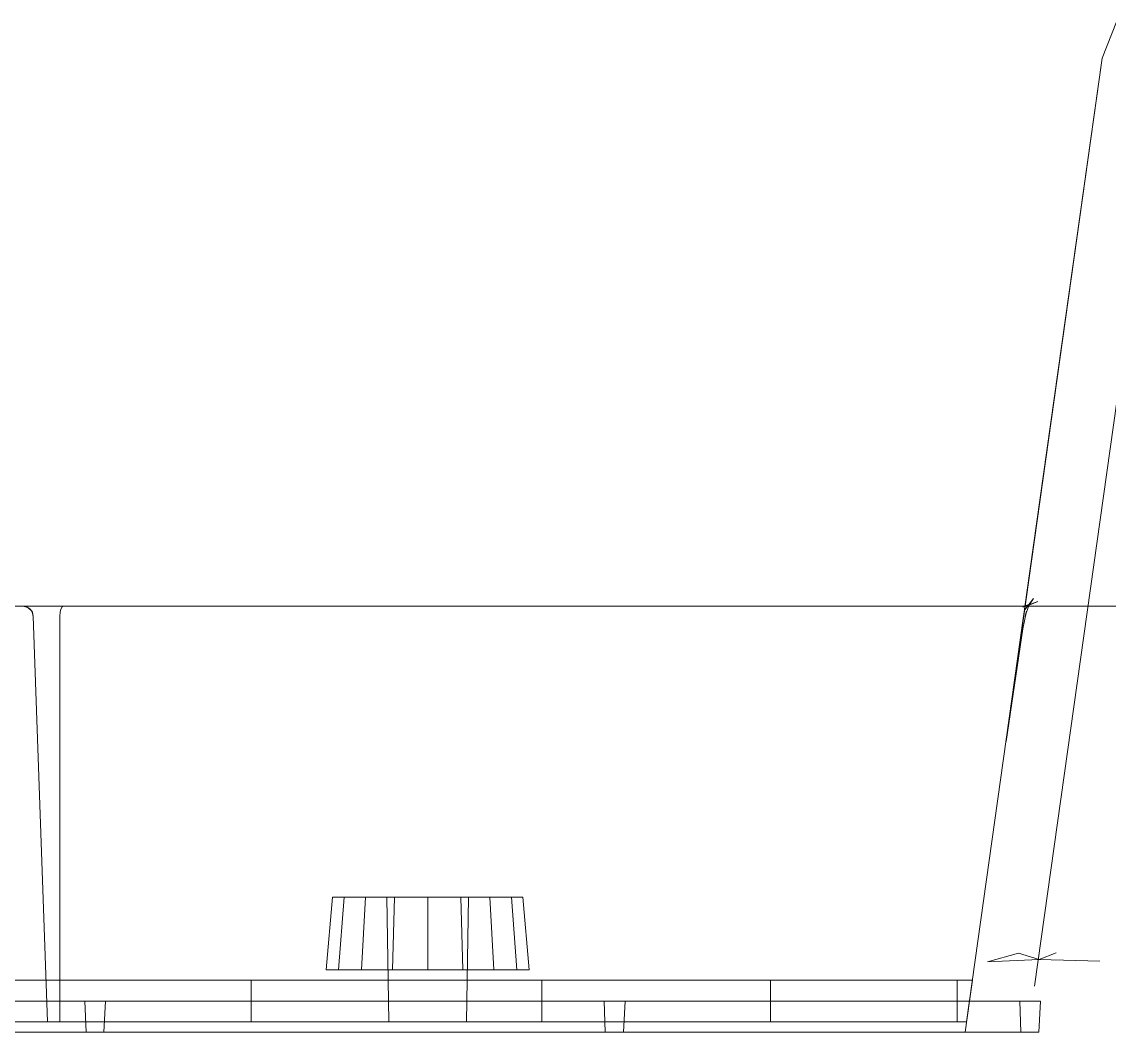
# Model space of a CAD drawing. Header units: millimetres. Extents: x 0 to 1729, y -270 to 583.
# Drawn here: x 414.7 to 467.1, y 519.8 to 568.5 of the extents above; entities that cross this region are included whole.
import ezdxf

# ---------------------------------------------------------------- set-up
doc = ezdxf.new("R2010")
doc.units = ezdxf.units.MM
doc.layers.add('OUTLINE', color=7, linetype='Continuous')

msp = doc.modelspace()

# ---------------------------------------------------------------- linework, layer by layer
at = {"layer": 'OUTLINE', "lineweight": 13}
for p, q in [((466.706, 566.71), (467.404, 568.464)), ((462.086, 533.836), (466.706, 566.71)), ((463.094, 541.008), (466.706, 566.71)), ((464.054, 547.837), (466.706, 566.71)), ((463.461, 522.062), (469.63, 565.962)), ((462.086, 533.836), (464.054, 547.837)), ((463.094, 541.008), (464.054, 547.837)), ((462.086, 533.836), (463.094, 541.008)), ((462.978, 540.155), (463.413, 540.708)), ((463.02, 540.481), (463.094, 541.008)), ((463.187, 540.372), (463.413, 540.708)), ((463.187, 540.372), (463.413, 540.708)), ((463.206, 540.438), (463.413, 540.708)), ((6, 540.34), (1142, 540.34)), ((6, 540.34), (1142, 540.34)), ((6, 540.34), (1142, 540.34)), ((6, 540.34), (1142, 540.34)), ((414.767, 540.34), (415.012, 540.276)), ((414.767, 540.34), (414.953, 540.304)), ((414.767, 540.34), (415.263, 540.34)), ((414.767, 540.34), (414.953, 540.304)), ((414.767, 540.34), (415.263, 540.34)), ((414.767, 540.34), (414.953, 540.304)), ((414.767, 540.34), (415.263, 540.34)), ((414.767, 540.34), (414.953, 540.304)), ((414.767, 540.34), (415.263, 540.34)), ((414.767, 540.34), (414.953, 540.304)), ((414.767, 540.34), (415.263, 540.34)), ((414.767, 540.34), (414.953, 540.304)), ((414.767, 540.34), (415.263, 540.34)), ((414.767, 540.34), (414.953, 540.304)), ((414.767, 540.34), (415.263, 540.34)), ((414.767, 540.34), (414.953, 540.304)), ((414.767, 540.34), (415.263, 540.34)), ((414.767, 540.34), (414.953, 540.304)), ((414.767, 540.34), (415.263, 540.34)), ((414.767, 540.34), (414.953, 540.304)), ((414.767, 540.34), (415.263, 540.34)), ((414.767, 540.34), (414.953, 540.304)), ((414.767, 540.34), (415.263, 540.34)), ((414.767, 540.34), (414.953, 540.304)), ((414.767, 540.34), (415.263, 540.34)), ((414.767, 540.34), (414.953, 540.304)), ((414.767, 540.34), (415.263, 540.34)), ((414.767, 540.34), (414.953, 540.304)), ((414.767, 540.34), (415.263, 540.34)), ((414.767, 540.34), (414.953, 540.304)), ((414.767, 540.34), (415.263, 540.34)), ((414.767, 540.34), (414.953, 540.304)), ((414.767, 540.34), (415.263, 540.34)), ((414.767, 540.34), (414.953, 540.304)), ((414.767, 540.34), (415.263, 540.34)), ((414.767, 540.34), (414.953, 540.304)), ((414.767, 540.34), (415.263, 540.34)), ((414.767, 540.34), (415.012, 540.276)), ((414.953, 540.304), (415.012, 540.276)), ((414.953, 540.304), (415.112, 540.202)), ((414.953, 540.304), (415.112, 540.202)), ((414.953, 540.304), (415.112, 540.202)), ((414.953, 540.304), (415.112, 540.202)), ((414.953, 540.304), (415.112, 540.202)), ((414.953, 540.304), (415.112, 540.202)), ((414.953, 540.304), (415.112, 540.202)), ((414.953, 540.304), (415.112, 540.202)), ((414.953, 540.304), (415.112, 540.202)), ((414.953, 540.304), (415.112, 540.202)), ((414.953, 540.304), (415.112, 540.202)), ((414.953, 540.304), (415.112, 540.202)), ((414.953, 540.304), (415.112, 540.202)), ((414.953, 540.304), (415.112, 540.202)), ((414.953, 540.304), (415.112, 540.202)), ((414.953, 540.304), (415.112, 540.202)), ((414.953, 540.304), (415.112, 540.202)), ((414.953, 540.304), (415.012, 540.276)), ((414.953, 540.304), (415.112, 540.202)), ((415.012, 540.276), (415.112, 540.202)), ((415.012, 540.276), (415.194, 540.1)), ((415.012, 540.276), (415.112, 540.202)), ((415.012, 540.276), (415.194, 540.1)), ((415.112, 540.202), (415.194, 540.1)), ((415.112, 540.202), (415.222, 540.047)), ((415.112, 540.202), (415.222, 540.047)), ((415.112, 540.202), (415.222, 540.047)), ((415.112, 540.202), (415.222, 540.047)), ((415.112, 540.202), (415.222, 540.047)), ((415.112, 540.202), (415.222, 540.047)), ((415.112, 540.202), (415.222, 540.047)), ((415.112, 540.202), (415.222, 540.047)), ((415.112, 540.202), (415.222, 540.047)), ((415.112, 540.202), (415.222, 540.047)), ((415.112, 540.202), (415.222, 540.047)), ((415.112, 540.202), (415.222, 540.047)), ((415.112, 540.202), (415.222, 540.047)), ((415.112, 540.202), (415.222, 540.047)), ((415.112, 540.202), (415.222, 540.047)), ((415.112, 540.202), (415.222, 540.047)), ((415.112, 540.202), (415.222, 540.047)), ((415.112, 540.202), (415.194, 540.1)), ((415.112, 540.202), (415.222, 540.047)), ((415.263, 540.34), (416.018, 540.34)), ((415.263, 540.34), (416.018, 540.34)), ((415.263, 540.34), (416.018, 540.34)), ((415.263, 540.34), (416.018, 540.34)), ((415.263, 540.34), (416.018, 540.34)), ((415.263, 540.34), (416.018, 540.34)), ((415.263, 540.34), (416.018, 540.34)), ((415.263, 540.34), (416.018, 540.34)), ((415.263, 540.34), (416.018, 540.34)), ((415.263, 540.34), (416.018, 540.34)), ((415.263, 540.34), (416.018, 540.34)), ((415.263, 540.34), (416.018, 540.34)), ((415.263, 540.34), (416.018, 540.34)), ((415.263, 540.34), (416.018, 540.34)), ((415.263, 540.34), (416.018, 540.34)), ((415.263, 540.34), (416.018, 540.34)), ((415.263, 540.34), (416.018, 540.34)), ((415.263, 540.34), (416.018, 540.34)), ((416.018, 540.34), (416.535, 540.34)), ((416.018, 540.34), (416.535, 540.34)), ((416.018, 540.34), (416.535, 540.34)), ((416.018, 540.34), (416.535, 540.34)), ((416.018, 540.34), (416.535, 540.34)), ((416.018, 540.34), (416.535, 540.34)), ((416.018, 540.34), (416.535, 540.34)), ((416.018, 540.34), (416.535, 540.34)), ((416.018, 540.34), (416.535, 540.34)), ((416.018, 540.34), (416.535, 540.34)), ((416.018, 540.34), (416.535, 540.34)), ((416.018, 540.34), (416.535, 540.34)), ((416.018, 540.34), (416.535, 540.34)), ((416.018, 540.34), (416.535, 540.34)), ((416.018, 540.34), (416.535, 540.34)), ((416.018, 540.34), (416.535, 540.34)), ((416.018, 540.34), (416.535, 540.34)), ((416.018, 540.34), (416.535, 540.34)), ((416.535, 540.34), (416.696, 540.34)), ((416.535, 540.34), (416.696, 540.34)), ((416.535, 540.34), (416.696, 540.34)), ((416.535, 540.34), (416.696, 540.34)), ((416.535, 540.34), (416.696, 540.34)), ((416.535, 540.34), (416.696, 540.34)), ((416.535, 540.34), (416.696, 540.34)), ((416.535, 540.34), (416.696, 540.34)), ((416.535, 540.34), (416.696, 540.34)), ((416.535, 540.34), (416.696, 540.34)), ((416.535, 540.34), (416.696, 540.34)), ((416.535, 540.34), (416.696, 540.34)), ((416.535, 540.34), (416.696, 540.34)), ((416.535, 540.34), (416.696, 540.34)), ((416.535, 540.34), (416.696, 540.34)), ((416.535, 540.34), (416.696, 540.34)), ((416.535, 540.34), (416.696, 540.34)), ((416.535, 540.34), (416.696, 540.34)), ((416.559, 540.047), (416.599, 540.202)), ((416.559, 540.047), (416.599, 540.202)), ((416.559, 540.047), (416.599, 540.202)), ((416.559, 540.047), (416.599, 540.202)), ((416.559, 540.047), (416.599, 540.202)), ((416.559, 540.047), (416.599, 540.202)), ((416.559, 540.047), (416.599, 540.202)), ((416.559, 540.047), (416.599, 540.202)), ((416.559, 540.047), (416.599, 540.202)), ((416.559, 540.047), (416.599, 540.202)), ((416.559, 540.047), (416.599, 540.202)), ((416.559, 540.047), (416.599, 540.202)), ((416.559, 540.047), (416.599, 540.202)), ((416.559, 540.047), (416.599, 540.202)), ((416.559, 540.047), (416.599, 540.202)), ((416.559, 540.047), (416.599, 540.202)), ((416.559, 540.047), (416.599, 540.202)), ((416.559, 540.047), (416.599, 540.202)), ((416.599, 540.202), (416.65, 540.304)), ((416.599, 540.202), (416.65, 540.304)), ((416.599, 540.202), (416.65, 540.304)), ((416.599, 540.202), (416.65, 540.304)), ((416.599, 540.202), (416.65, 540.304)), ((416.599, 540.202), (416.65, 540.304)), ((416.599, 540.202), (416.65, 540.304)), ((416.599, 540.202), (416.65, 540.304)), ((416.599, 540.202), (416.65, 540.304)), ((416.599, 540.202), (416.65, 540.304)), ((416.599, 540.202), (416.65, 540.304)), ((416.599, 540.202), (416.65, 540.304)), ((416.599, 540.202), (416.65, 540.304)), ((416.599, 540.202), (416.65, 540.304)), ((416.599, 540.202), (416.65, 540.304)), ((416.599, 540.202), (416.65, 540.304)), ((416.599, 540.202), (416.65, 540.304)), ((416.599, 540.202), (416.65, 540.304)), ((416.65, 540.304), (416.696, 540.34)), ((416.65, 540.304), (416.696, 540.34)), ((416.65, 540.304), (416.696, 540.34)), ((416.65, 540.304), (416.696, 540.34)), ((416.65, 540.304), (416.696, 540.34)), ((416.65, 540.304), (416.696, 540.34)), ((416.65, 540.304), (416.696, 540.34)), ((416.65, 540.304), (416.696, 540.34)), ((416.65, 540.304), (416.696, 540.34)), ((416.65, 540.304), (416.696, 540.34)), ((416.65, 540.304), (416.696, 540.34)), ((416.65, 540.304), (416.696, 540.34)), ((416.65, 540.304), (416.696, 540.34)), ((416.65, 540.304), (416.696, 540.34)), ((416.65, 540.304), (416.696, 540.34)), ((416.65, 540.304), (416.696, 540.34)), ((416.65, 540.304), (416.696, 540.34)), ((416.65, 540.304), (416.696, 540.34)), ((462.086, 533.836), (463.02, 540.481)), ((462.9, 540.287), (463.311, 540.444)), ((462.9, 540.287), (463.311, 540.444)), ((462.9, 540.287), (463.206, 540.438)), ((462.9, 540.287), (463.206, 540.438)), ((462.917, 540.34), (463.311, 540.444)), ((462.917, 540.34), (463.311, 540.444)), ((462.918, 539.753), (463.02, 540.481)), ((462.918, 539.753), (463.02, 540.481)), ((462.978, 540.155), (463.206, 540.438)), ((463.009, 539.863), (463.187, 540.372)), ((463.009, 539.863), (463.187, 540.372)), ((463.015, 540.34), (463.617, 540.569)), ((463.015, 540.34), (463.311, 540.444)), ((463.311, 540.444), (463.617, 540.569)), ((415.194, 540.1), (415.222, 540.047)), ((415.194, 540.1), (415.267, 539.857)), ((415.194, 540.1), (415.222, 540.047)), ((415.194, 540.1), (415.267, 539.857)), ((415.222, 540.047), (415.267, 539.857)), ((415.222, 540.047), (415.267, 539.857)), ((415.222, 540.047), (415.267, 539.857)), ((415.222, 540.047), (415.267, 539.857)), ((415.222, 540.047), (415.267, 539.857)), ((415.222, 540.047), (415.267, 539.857)), ((415.222, 540.047), (415.267, 539.857)), ((415.222, 540.047), (415.267, 539.857)), ((415.222, 540.047), (415.267, 539.857)), ((415.222, 540.047), (415.267, 539.857)), ((415.222, 540.047), (415.267, 539.857)), ((415.222, 540.047), (415.267, 539.857)), ((415.222, 540.047), (415.267, 539.857)), ((415.222, 540.047), (415.267, 539.857)), ((415.222, 540.047), (415.267, 539.857)), ((415.222, 540.047), (415.267, 539.857)), ((415.222, 540.047), (415.267, 539.857)), ((415.222, 540.047), (415.267, 539.857)), ((415.267, 539.857), (415.948, 520.34)), ((415.267, 539.857), (415.948, 520.34)), ((415.267, 539.857), (415.948, 520.34)), ((415.267, 539.857), (415.948, 520.34)), ((415.267, 539.857), (415.948, 520.34)), ((415.267, 539.857), (415.948, 520.34)), ((415.267, 539.857), (415.948, 520.34)), ((415.267, 539.857), (415.948, 520.34)), ((415.267, 539.857), (415.948, 520.34)), ((415.267, 539.857), (415.948, 520.34)), ((415.267, 539.857), (415.948, 520.34)), ((415.267, 539.857), (415.948, 520.34)), ((415.267, 539.857), (415.948, 520.34)), ((415.267, 539.857), (415.948, 520.34)), ((415.267, 539.857), (415.948, 520.34)), ((415.267, 539.857), (415.948, 520.34)), ((415.267, 539.857), (415.948, 520.34)), ((415.267, 539.857), (415.948, 520.34)), ((416.538, 520.34), (416.543, 539.857)), ((416.538, 520.34), (416.543, 539.857)), ((416.538, 520.34), (416.543, 539.857)), ((416.538, 520.34), (416.543, 539.857)), ((416.538, 520.34), (416.543, 539.857)), ((416.538, 520.34), (416.543, 539.857)), ((416.538, 520.34), (416.543, 539.857)), ((416.538, 520.34), (416.543, 539.857)), ((416.538, 520.34), (416.543, 539.857)), ((416.538, 520.34), (416.543, 539.857)), ((416.538, 520.34), (416.543, 539.857)), ((416.538, 520.34), (416.543, 539.857)), ((416.538, 520.34), (416.543, 539.857)), ((416.538, 520.34), (416.543, 539.857)), ((416.538, 520.34), (416.543, 539.857)), ((416.538, 520.34), (416.543, 539.857)), ((416.538, 520.34), (416.543, 539.857)), ((416.538, 520.34), (416.543, 539.857)), ((416.543, 539.857), (416.559, 540.047)), ((416.543, 539.857), (416.559, 540.047)), ((416.543, 539.857), (416.559, 540.047)), ((416.543, 539.857), (416.559, 540.047)), ((416.543, 539.857), (416.559, 540.047)), ((416.543, 539.857), (416.559, 540.047)), ((416.543, 539.857), (416.559, 540.047)), ((416.543, 539.857), (416.559, 540.047)), ((416.543, 539.857), (416.559, 540.047)), ((416.543, 539.857), (416.559, 540.047)), ((416.543, 539.857), (416.559, 540.047)), ((416.543, 539.857), (416.559, 540.047)), ((416.543, 539.857), (416.559, 540.047)), ((416.543, 539.857), (416.559, 540.047)), ((416.543, 539.857), (416.559, 540.047)), ((416.543, 539.857), (416.559, 540.047)), ((416.543, 539.857), (416.559, 540.047)), ((416.543, 539.857), (416.559, 540.047)), ((460.189, 520.34), (462.918, 539.753)), ((460.189, 520.34), (462.918, 539.753)), ((462.903, 539.253), (463.069, 540.101)), ((462.903, 539.253), (463.069, 540.101)), ((463.009, 539.863), (463.069, 540.101)), ((463.009, 539.863), (463.069, 540.101)), ((462.086, 533.836), (462.903, 539.253)), ((462.086, 533.836), (462.903, 539.253)), ((429.369, 522.84), (429.671, 526.34)), ((429.369, 522.84), (429.671, 526.34)), ((429.671, 526.34), (430.223, 526.34)), ((429.671, 526.34), (431.261, 526.34)), ((429.671, 526.34), (430.223, 526.34)), ((429.671, 526.34), (431.261, 526.34)), ((429.958, 522.84), (430.223, 526.34)), ((429.958, 522.84), (430.223, 526.34)), ((430.223, 526.34), (432.66, 526.34)), ((430.223, 526.34), (432.66, 526.34)), ((431.064, 522.84), (431.261, 526.34)), ((431.064, 522.84), (431.261, 526.34)), ((431.261, 526.34), (434.25, 526.34)), ((431.261, 526.34), (434.25, 526.34)), ((432.28, 526.34), (432.384, 520.34)), ((432.28, 526.34), (432.518, 526.34)), ((432.28, 526.34), (432.964, 526.34)), ((432.28, 526.34), (432.384, 520.34)), ((432.28, 526.34), (432.518, 526.34)), ((432.28, 526.34), (432.964, 526.34)), ((432.518, 526.34), (433.566, 526.34)), ((432.518, 526.34), (433.566, 526.34)), ((432.555, 522.84), (432.66, 526.34)), ((432.555, 522.84), (432.66, 526.34)), ((432.66, 526.34), (435.84, 526.34)), ((432.66, 526.34), (435.84, 526.34)), ((432.964, 526.34), (434.25, 526.34)), ((432.964, 526.34), (434.25, 526.34)), ((433.566, 526.34), (434.934, 526.34)), ((433.566, 526.34), (434.934, 526.34)), ((434.25, 522.84), (434.25, 526.34)), ((434.25, 522.84), (434.25, 526.34)), ((434.25, 526.34), (437.239, 526.34)), ((434.25, 526.34), (435.536, 526.34)), ((434.25, 526.34), (435.536, 526.34)), ((434.25, 526.34), (437.239, 526.34)), ((434.934, 526.34), (435.982, 526.34)), ((434.934, 526.34), (435.982, 526.34)), ((435.536, 526.34), (436.22, 526.34)), ((435.536, 526.34), (436.22, 526.34)), ((435.84, 526.34), (435.945, 522.84)), ((435.84, 526.34), (438.277, 526.34)), ((435.84, 526.34), (435.945, 522.84)), ((435.84, 526.34), (438.277, 526.34)), ((435.982, 526.34), (436.22, 526.34)), ((435.982, 526.34), (436.22, 526.34)), ((436.116, 520.34), (436.22, 526.34)), ((436.116, 520.34), (436.22, 526.34)), ((437.239, 526.34), (437.436, 522.84)), ((437.239, 526.34), (438.829, 526.34)), ((437.239, 526.34), (437.436, 522.84)), ((437.239, 526.34), (438.829, 526.34)), ((438.277, 526.34), (438.542, 522.84)), ((438.277, 526.34), (438.829, 526.34)), ((438.277, 526.34), (438.542, 522.84)), ((438.277, 526.34), (438.829, 526.34)), ((438.829, 526.34), (439.131, 522.84)), ((438.829, 526.34), (439.131, 522.84)), ((461.199, 523.236), (462.68, 523.646)), ((461.199, 523.236), (462.68, 523.646)), ((462.68, 523.646), (463.674, 523.341)), ((462.68, 523.646), (463.674, 523.341)), ((463.674, 523.341), (464.503, 523.662)), ((463.674, 523.341), (464.503, 523.662)), ((461.199, 523.236), (463.674, 523.341)), ((461.199, 523.236), (463.674, 523.341)), ((463.674, 523.341), (466.603, 523.262)), ((463.674, 523.341), (466.603, 523.262)), ((429.369, 522.84), (429.958, 522.84)), ((429.369, 522.84), (431.064, 522.84)), ((429.369, 522.84), (429.958, 522.84)), ((429.369, 522.84), (431.064, 522.84)), ((429.958, 522.84), (432.555, 522.84)), ((429.958, 522.84), (432.555, 522.84)), ((431.064, 522.84), (434.25, 522.84)), ((431.064, 522.84), (434.25, 522.84)), ((432.555, 522.84), (435.945, 522.84)), ((432.555, 522.84), (435.945, 522.84)), ((434.25, 522.84), (437.436, 522.84)), ((434.25, 522.84), (437.436, 522.84)), ((435.945, 522.84), (438.542, 522.84)), ((435.945, 522.84), (438.542, 522.84)), ((437.436, 522.84), (439.131, 522.84)), ((437.436, 522.84), (439.131, 522.84)), ((438.542, 522.84), (439.131, 522.84)), ((438.542, 522.84), (439.131, 522.84)), ((384.012, 522.34), (422.857, 522.34)), ((406.353, 522.34), (415.511, 522.34)), ((406.701, 522.34), (416.539, 522.34)), ((407.769, 522.34), (417.377, 522.34)), ((409.571, 522.34), (418.522, 522.34)), ((409.719, 522.34), (415.926, 522.34)), ((409.817, 522.34), (416.465, 522.34)), ((409.817, 522.34), (416.465, 522.34)), ((410.772, 522.34), (421.458, 522.34)), ((412.125, 522.34), (420.913, 522.34)), ((413.241, 522.34), (416.975, 522.34)), ((413.241, 522.34), (416.975, 522.34)), ((413.445, 522.34), (420.806, 522.34)), ((413.445, 522.34), (420.806, 522.34)), ((415.511, 522.34), (424.036, 522.34)), ((415.926, 522.34), (422.019, 522.34)), ((416.465, 522.34), (422.406, 522.34)), ((416.465, 522.34), (422.406, 522.34)), ((416.539, 522.34), (426.089, 522.34)), ((416.975, 522.34), (420.087, 522.34)), ((416.975, 522.34), (420.087, 522.34)), ((417.377, 522.34), (426.427, 522.34)), ((418.522, 522.34), (426.807, 522.34)), ((420.087, 522.34), (422.544, 522.34)), ((420.087, 522.34), (422.544, 522.34)), ((420.806, 522.34), (427.505, 522.34)), ((420.806, 522.34), (427.505, 522.34)), ((420.913, 522.34), (429.183, 522.34)), ((421.458, 522.34), (431.824, 522.34)), ((422.019, 522.34), (427.985, 522.34)), ((422.406, 522.34), (427.565, 522.34)), ((422.406, 522.34), (427.565, 522.34)), ((422.544, 522.34), (424.319, 522.34)), ((422.544, 522.34), (424.319, 522.34)), ((422.857, 522.34), (428.602, 522.34)), ((424.036, 522.34), (431.831, 522.34)), ((424.319, 522.34), (425.391, 522.34)), ((424.319, 522.34), (425.391, 522.34)), ((425.391, 522.34), (425.75, 522.34)), ((425.391, 522.34), (425.75, 522.34)), ((425.75, 520.34), (425.75, 522.34)), ((426.089, 522.34), (435.303, 522.34)), ((426.427, 522.34), (434.832, 522.34)), ((426.807, 522.34), (434.329, 522.34)), ((427.505, 522.34), (433.466, 522.34)), ((427.505, 522.34), (433.466, 522.34)), ((427.565, 522.34), (431.877, 522.34)), ((427.565, 522.34), (431.877, 522.34)), ((427.985, 522.34), (433.813, 522.34)), ((428.602, 522.34), (434.237, 522.34)), ((429.183, 522.34), (436.864, 522.34)), ((431.824, 522.34), (441.816, 522.34)), ((431.831, 522.34), (438.806, 522.34)), ((431.877, 522.34), (435.289, 522.34)), ((431.877, 522.34), (435.289, 522.34)), ((433.466, 522.34), (438.625, 522.34)), ((433.466, 522.34), (438.625, 522.34)), ((433.813, 522.34), (439.491, 522.34)), ((434.237, 522.34), (439.755, 522.34)), ((434.329, 522.34), (441.003, 522.34)), ((434.832, 522.34), (442.509, 522.34)), ((435.289, 522.34), (437.757, 522.34)), ((435.289, 522.34), (437.757, 522.34)), ((435.303, 522.34), (444.135, 522.34)), ((436.864, 522.34), (443.89, 522.34)), ((437.757, 522.34), (439.25, 522.34)), ((437.757, 522.34), (439.25, 522.34)), ((438.625, 522.34), (442.926, 522.34)), ((438.625, 522.34), (442.926, 522.34)), ((438.806, 522.34), (444.882, 522.34)), ((439.25, 522.34), (439.75, 522.34)), ((439.25, 522.34), (439.75, 522.34)), ((439.491, 522.34), (445.006, 522.34)), ((439.75, 520.34), (439.75, 522.34)), ((439.755, 522.34), (445.145, 522.34)), ((441.003, 522.34), (446.752, 522.34)), ((441.816, 522.34), (451.381, 522.34)), ((442.509, 522.34), (449.385, 522.34)), ((442.926, 522.34), (446.321, 522.34)), ((442.926, 522.34), (446.321, 522.34)), ((443.89, 522.34), (450.201, 522.34)), ((444.135, 522.34), (452.538, 522.34)), ((444.882, 522.34), (449.988, 522.34)), ((445.006, 522.34), (450.349, 522.34)), ((445.145, 522.34), (450.4, 522.34)), ((446.321, 522.34), (448.772, 522.34)), ((446.321, 522.34), (448.772, 522.34)), ((446.752, 522.34), (451.511, 522.34)), ((448.772, 522.34), (450.254, 522.34)), ((448.772, 522.34), (450.254, 522.34)), ((449.385, 522.34), (455.391, 522.34)), ((449.988, 522.34), (454.067, 522.34)), ((450.201, 522.34), (455.744, 522.34)), ((450.254, 522.34), (450.75, 522.34)), ((450.254, 522.34), (450.75, 522.34)), ((450.349, 522.34), (455.507, 522.34)), ((450.4, 522.34), (455.511, 522.34)), ((450.75, 520.34), (450.75, 522.34)), ((451.381, 522.34), (460.47, 522.34)), ((451.511, 522.34), (455.225, 522.34)), ((452.538, 522.34), (460.47, 522.34)), ((454.067, 522.34), (457.072, 522.34)), ((455.225, 522.34), (457.851, 522.34)), ((455.391, 522.34), (460.47, 522.34)), ((455.507, 522.34), (460.47, 522.34)), ((455.511, 522.34), (460.47, 522.34)), ((455.744, 522.34), (460.47, 522.34)), ((457.072, 522.34), (458.968, 522.34)), ((457.851, 522.34), (459.359, 522.34)), ((458.968, 522.34), (459.733, 522.34)), ((459.359, 522.34), (459.733, 522.34)), ((459.73, 520.34), (459.733, 522.34)), ((460.189, 520.34), (460.47, 522.34)), ((460.189, 520.34), (460.47, 522.34)), ((460.189, 520.34), (460.47, 522.34)), ((460.189, 520.34), (460.47, 522.34)), ((460.47, 522.34), (460.47, 522.34)), ((460.47, 522.34), (460.47, 522.34)), ((460.47, 522.34), (460.47, 522.34)), ((409.33, 521.34), (416.122, 521.34)), ((409.33, 521.34), (416.122, 521.34)), ((409.916, 521.34), (419.166, 521.34)), ((409.916, 521.34), (419.166, 521.34)), ((412, 521.34), (421.086, 521.34)), ((412, 521.34), (421.086, 521.34)), ((412.612, 521.34), (414.84, 521.34)), ((412.612, 521.34), (414.84, 521.34)), ((413.692, 521.34), (415.887, 521.34)), ((413.692, 521.34), (415.887, 521.34)), ((413.763, 521.34), (423.844, 521.34)), ((413.763, 521.34), (423.844, 521.34)), ((413.823, 521.34), (423.905, 521.34)), ((413.823, 521.34), (423.905, 521.34)), ((414.577, 521.34), (420.869, 521.34)), ((414.577, 521.34), (420.869, 521.34)), ((414.84, 521.34), (416.451, 521.34)), ((414.84, 521.34), (416.451, 521.34)), ((415.887, 521.34), (417.472, 521.34)), ((415.887, 521.34), (417.472, 521.34)), ((416.122, 521.34), (422.303, 521.34)), ((416.122, 521.34), (422.303, 521.34)), ((416.451, 521.34), (417.424, 521.34)), ((416.451, 521.34), (417.424, 521.34)), ((417.424, 521.34), (417.75, 521.34)), ((417.424, 521.34), (417.75, 521.34)), ((417.472, 521.34), (418.43, 521.34)), ((417.472, 521.34), (418.43, 521.34)), ((417.75, 521.34), (417.808, 519.84)), ((418.43, 521.34), (418.75, 521.34)), ((418.43, 521.34), (418.75, 521.34)), ((418.671, 519.84), (418.75, 521.34)), ((419.166, 521.34), (427.747, 521.34)), ((419.166, 521.34), (427.747, 521.34)), ((420.869, 521.34), (426.474, 521.34)), ((420.869, 521.34), (426.474, 521.34)), ((421.086, 521.34), (429.505, 521.34)), ((421.086, 521.34), (429.505, 521.34)), ((422.303, 521.34), (427.803, 521.34)), ((422.303, 521.34), (427.803, 521.34)), ((423.844, 521.34), (433.591, 521.34)), ((423.844, 521.34), (433.591, 521.34)), ((423.905, 521.34), (433.648, 521.34)), ((423.905, 521.34), (433.648, 521.34)), ((426.474, 521.34), (431.328, 521.34)), ((426.474, 521.34), (431.328, 521.34)), ((427.747, 521.34), (435.564, 521.34)), ((427.747, 521.34), (435.564, 521.34)), ((427.803, 521.34), (432.563, 521.34)), ((427.803, 521.34), (432.563, 521.34)), ((429.505, 521.34), (437.166, 521.34)), ((429.505, 521.34), (437.166, 521.34)), ((431.328, 521.34), (435.377, 521.34)), ((431.328, 521.34), (435.377, 521.34)), ((432.563, 521.34), (436.531, 521.34)), ((432.563, 521.34), (436.531, 521.34)), ((433.591, 521.34), (442.954, 521.34)), ((433.591, 521.34), (442.954, 521.34)), ((433.648, 521.34), (442.999, 521.34)), ((433.648, 521.34), (442.999, 521.34)), ((435.377, 521.34), (438.575, 521.34)), ((435.377, 521.34), (438.575, 521.34)), ((435.564, 521.34), (442.528, 521.34)), ((435.564, 521.34), (442.528, 521.34)), ((436.531, 521.34), (439.663, 521.34)), ((436.531, 521.34), (439.663, 521.34)), ((437.166, 521.34), (443.983, 521.34)), ((437.166, 521.34), (443.983, 521.34)), ((438.575, 521.34), (440.886, 521.34)), ((438.575, 521.34), (440.886, 521.34)), ((439.663, 521.34), (441.925, 521.34)), ((439.663, 521.34), (441.925, 521.34)), ((440.886, 521.34), (442.283, 521.34)), ((440.886, 521.34), (442.283, 521.34)), ((441.925, 521.34), (443.293, 521.34)), ((441.925, 521.34), (443.293, 521.34)), ((442.283, 521.34), (442.75, 521.34)), ((442.283, 521.34), (442.75, 521.34)), ((442.528, 521.34), (448.559, 521.34)), ((442.528, 521.34), (448.559, 521.34)), ((442.75, 521.34), (442.799, 519.84)), ((442.954, 521.34), (451.882, 521.34)), ((442.954, 521.34), (451.882, 521.34)), ((442.999, 521.34), (451.909, 521.34)), ((442.999, 521.34), (451.909, 521.34)), ((443.293, 521.34), (443.75, 521.34)), ((443.293, 521.34), (443.75, 521.34)), ((443.671, 519.84), (443.75, 521.34)), ((443.983, 521.34), (449.884, 521.34)), ((443.983, 521.34), (449.884, 521.34)), ((448.559, 521.34), (453.59, 521.34)), ((448.559, 521.34), (453.59, 521.34)), ((449.884, 521.34), (454.802, 521.34)), ((449.884, 521.34), (454.802, 521.34)), ((451.882, 521.34), (460.33, 521.34)), ((451.882, 521.34), (460.33, 521.34)), ((451.909, 521.34), (460.33, 521.34)), ((451.909, 521.34), (460.33, 521.34)), ((453.59, 521.34), (457.563, 521.34)), ((453.59, 521.34), (457.563, 521.34)), ((454.802, 521.34), (458.684, 521.34)), ((454.802, 521.34), (458.684, 521.34)), ((457.563, 521.34), (460.434, 521.34)), ((457.563, 521.34), (460.434, 521.34)), ((458.684, 521.34), (461.488, 521.34)), ((458.684, 521.34), (461.488, 521.34)), ((460.119, 519.84), (460.33, 521.34)), ((460.119, 519.84), (460.33, 521.34)), ((460.119, 519.84), (460.33, 521.34)), ((460.119, 519.84), (460.33, 521.34)), ((460.33, 521.34), (460.33, 521.34)), ((460.33, 521.34), (460.33, 521.34)), ((460.434, 521.34), (462.169, 521.34)), ((460.434, 521.34), (462.169, 521.34)), ((461.488, 521.34), (463.183, 521.34)), ((461.488, 521.34), (463.183, 521.34)), ((462.169, 521.34), (462.75, 521.34)), ((462.169, 521.34), (462.75, 521.34)), ((462.75, 521.34), (462.792, 519.84)), ((463.183, 521.34), (463.75, 521.34)), ((463.183, 521.34), (463.75, 521.34)), ((463.671, 519.84), (463.75, 521.34)), ((384.434, 520.34), (423.019, 520.34)), ((406.302, 520.34), (415.452, 520.34)), ((407.535, 520.34), (417.105, 520.34)), ((409.817, 520.34), (416.465, 520.34)), ((409.817, 520.34), (416.465, 520.34)), ((409.844, 520.34), (418.767, 520.34)), ((409.887, 520.34), (416.033, 520.34)), ((410.609, 520.34), (421.264, 520.34)), ((412.256, 520.34), (420.94, 520.34)), ((413.241, 520.34), (416.975, 520.34)), ((413.241, 520.34), (416.975, 520.34)), ((413.445, 520.34), (420.806, 520.34)), ((413.445, 520.34), (420.806, 520.34)), ((413.926, 520.34), (423.997, 520.34)), ((415.452, 520.34), (423.972, 520.34)), ((415.948, 520.34), (415.948, 520.34)), ((415.948, 520.34), (416.082, 520.34)), ((415.948, 520.34), (416.164, 520.34)), ((415.948, 520.34), (415.948, 520.34)), ((415.948, 520.34), (416.164, 520.34)), ((415.948, 520.34), (416.164, 520.34)), ((415.948, 520.34), (415.948, 520.34)), ((415.948, 520.34), (416.164, 520.34)), ((415.948, 520.34), (416.164, 520.34)), ((415.948, 520.34), (415.948, 520.34)), ((415.948, 520.34), (416.164, 520.34)), ((415.948, 520.34), (416.164, 520.34)), ((415.948, 520.34), (415.948, 520.34)), ((415.948, 520.34), (416.164, 520.34)), ((415.948, 520.34), (416.164, 520.34)), ((415.948, 520.34), (415.948, 520.34)), ((415.948, 520.34), (416.164, 520.34)), ((415.948, 520.34), (416.164, 520.34)), ((415.948, 520.34), (415.948, 520.34)), ((415.948, 520.34), (416.164, 520.34)), ((415.948, 520.34), (416.164, 520.34)), ((415.948, 520.34), (415.948, 520.34)), ((415.948, 520.34), (416.164, 520.34)), ((415.948, 520.34), (416.164, 520.34)), ((415.948, 520.34), (415.948, 520.34)), ((415.948, 520.34), (416.164, 520.34)), ((415.948, 520.34), (416.164, 520.34)), ((415.948, 520.34), (415.948, 520.34)), ((415.948, 520.34), (416.164, 520.34)), ((415.948, 520.34), (416.082, 520.34)), ((416.033, 520.34), (422.067, 520.34)), ((416.082, 520.34), (416.448, 520.34)), ((416.082, 520.34), (416.448, 520.34)), ((416.164, 520.34), (416.361, 520.34)), ((416.164, 520.34), (416.361, 520.34)), ((416.164, 520.34), (416.361, 520.34)), ((416.164, 520.34), (416.361, 520.34)), ((416.164, 520.34), (416.361, 520.34)), ((416.164, 520.34), (416.361, 520.34)), ((416.164, 520.34), (416.361, 520.34)), ((416.164, 520.34), (416.361, 520.34)), ((416.164, 520.34), (416.361, 520.34)), ((416.164, 520.34), (416.361, 520.34)), ((416.164, 520.34), (416.361, 520.34)), ((416.164, 520.34), (416.361, 520.34)), ((416.164, 520.34), (416.361, 520.34)), ((416.164, 520.34), (416.361, 520.34)), ((416.164, 520.34), (416.361, 520.34)), ((416.164, 520.34), (416.361, 520.34)), ((416.164, 520.34), (416.361, 520.34)), ((416.164, 520.34), (416.361, 520.34)), ((416.361, 520.34), (416.538, 520.34)), ((416.361, 520.34), (416.538, 520.34)), ((416.361, 520.34), (416.538, 520.34)), ((416.361, 520.34), (416.538, 520.34)), ((416.361, 520.34), (416.538, 520.34)), ((416.361, 520.34), (416.538, 520.34)), ((416.361, 520.34), (416.538, 520.34)), ((416.361, 520.34), (416.538, 520.34)), ((416.361, 520.34), (416.538, 520.34)), ((416.361, 520.34), (416.538, 520.34)), ((416.361, 520.34), (416.538, 520.34)), ((416.361, 520.34), (416.538, 520.34)), ((416.361, 520.34), (416.538, 520.34)), ((416.361, 520.34), (416.538, 520.34)), ((416.361, 520.34), (416.538, 520.34)), ((416.361, 520.34), (416.538, 520.34)), ((416.361, 520.34), (416.538, 520.34)), ((416.361, 520.34), (416.538, 520.34)), ((416.448, 520.34), (416.948, 520.34)), ((416.448, 520.34), (416.948, 520.34)), ((416.465, 520.34), (422.406, 520.34)), ((416.465, 520.34), (422.406, 520.34)), ((416.538, 520.34), (459.184, 520.34)), ((416.538, 520.34), (459.184, 520.34)), ((416.538, 520.34), (459.184, 520.34)), ((416.538, 520.34), (459.184, 520.34)), ((416.538, 520.34), (459.184, 520.34)), ((416.538, 520.34), (459.184, 520.34)), ((416.538, 520.34), (459.184, 520.34)), ((416.538, 520.34), (459.184, 520.34)), ((416.538, 520.34), (459.184, 520.34)), ((416.538, 520.34), (459.184, 520.34)), ((416.538, 520.34), (459.184, 520.34)), ((416.538, 520.34), (459.184, 520.34)), ((416.538, 520.34), (459.184, 520.34)), ((416.538, 520.34), (459.184, 520.34)), ((416.538, 520.34), (459.184, 520.34)), ((416.538, 520.34), (459.184, 520.34)), ((416.538, 520.34), (459.184, 520.34)), ((416.538, 520.34), (459.184, 520.34)), ((416.948, 520.34), (459.184, 520.34)), ((416.948, 520.34), (459.184, 520.34)), ((416.975, 520.34), (420.087, 520.34)), ((416.975, 520.34), (420.087, 520.34)), ((417.105, 520.34), (426.126, 520.34)), ((418.767, 520.34), (427.021, 520.34)), ((420.087, 520.34), (422.544, 520.34)), ((420.087, 520.34), (422.544, 520.34)), ((420.806, 520.34), (427.505, 520.34)), ((420.806, 520.34), (427.505, 520.34)), ((420.94, 520.34), (429.118, 520.34)), ((421.264, 520.34), (431.602, 520.34)), ((422.067, 520.34), (427.977, 520.34)), ((422.406, 520.34), (427.565, 520.34)), ((422.406, 520.34), (427.565, 520.34)), ((422.544, 520.34), (424.319, 520.34)), ((422.544, 520.34), (424.319, 520.34)), ((423.019, 520.34), (429.626, 520.34)), ((423.972, 520.34), (431.764, 520.34)), ((423.997, 520.34), (433.712, 520.34)), ((424.319, 520.34), (425.391, 520.34)), ((424.319, 520.34), (425.391, 520.34)), ((425.391, 520.34), (425.75, 520.34)), ((425.391, 520.34), (425.75, 520.34)), ((426.126, 520.34), (434.512, 520.34)), ((427.021, 520.34), (434.513, 520.34)), ((427.505, 520.34), (433.466, 520.34)), ((427.505, 520.34), (433.466, 520.34)), ((427.565, 520.34), (431.877, 520.34)), ((427.565, 520.34), (431.877, 520.34)), ((427.977, 520.34), (433.751, 520.34)), ((429.118, 520.34), (436.72, 520.34)), ((429.626, 520.34), (436.087, 520.34)), ((431.602, 520.34), (441.57, 520.34)), ((431.764, 520.34), (438.739, 520.34)), ((431.877, 520.34), (435.289, 520.34)), ((431.877, 520.34), (435.289, 520.34)), ((432.384, 520.34), (432.609, 520.34)), ((432.384, 520.34), (433.032, 520.34)), ((432.384, 520.34), (432.609, 520.34)), ((432.384, 520.34), (433.032, 520.34)), ((432.609, 520.34), (433.602, 520.34)), ((432.609, 520.34), (433.602, 520.34)), ((433.032, 520.34), (434.25, 520.34)), ((433.032, 520.34), (434.25, 520.34)), ((433.466, 520.34), (438.625, 520.34)), ((433.466, 520.34), (438.625, 520.34)), ((433.602, 520.34), (434.898, 520.34)), ((433.602, 520.34), (434.898, 520.34)), ((433.712, 520.34), (443.016, 520.34)), ((433.751, 520.34), (439.378, 520.34)), ((434.25, 520.34), (435.468, 520.34)), ((434.25, 520.34), (435.468, 520.34)), ((434.512, 520.34), (442.181, 520.34)), ((434.513, 520.34), (441.156, 520.34)), ((434.898, 520.34), (435.891, 520.34)), ((434.898, 520.34), (435.891, 520.34)), ((435.289, 520.34), (437.757, 520.34)), ((435.289, 520.34), (437.757, 520.34)), ((435.468, 520.34), (436.116, 520.34)), ((435.468, 520.34), (436.116, 520.34)), ((435.891, 520.34), (436.116, 520.34)), ((435.891, 520.34), (436.116, 520.34)), ((436.087, 520.34), (442.386, 520.34)), ((436.72, 520.34), (443.684, 520.34)), ((437.757, 520.34), (439.25, 520.34)), ((437.757, 520.34), (439.25, 520.34)), ((438.625, 520.34), (442.926, 520.34)), ((438.625, 520.34), (442.926, 520.34)), ((438.739, 520.34), (444.818, 520.34)), ((439.25, 520.34), (439.75, 520.34)), ((439.25, 520.34), (439.75, 520.34)), ((439.378, 520.34), (444.846, 520.34)), ((441.156, 520.34), (446.876, 520.34)), ((441.57, 520.34), (451.116, 520.34)), ((442.181, 520.34), (449.06, 520.34)), ((442.386, 520.34), (448.512, 520.34)), ((442.926, 520.34), (446.321, 520.34)), ((442.926, 520.34), (446.321, 520.34)), ((443.016, 520.34), (451.859, 520.34)), ((443.684, 520.34), (449.95, 520.34)), ((444.818, 520.34), (449.93, 520.34)), ((444.846, 520.34), (450.144, 520.34)), ((446.321, 520.34), (448.772, 520.34)), ((446.321, 520.34), (448.772, 520.34)), ((446.876, 520.34), (451.605, 520.34)), ((448.512, 520.34), (454.45, 520.34)), ((448.772, 520.34), (450.254, 520.34)), ((448.772, 520.34), (450.254, 520.34)), ((449.06, 520.34), (455.082, 520.34)), ((449.93, 520.34), (454.018, 520.34)), ((449.95, 520.34), (455.467, 520.34)), ((450.144, 520.34), (455.262, 520.34)), ((450.254, 520.34), (450.75, 520.34)), ((450.254, 520.34), (450.75, 520.34)), ((451.116, 520.34), (460.189, 520.34)), ((451.605, 520.34), (455.291, 520.34)), ((451.859, 520.34), (460.189, 520.34)), ((454.018, 520.34), (457.035, 520.34)), ((454.45, 520.34), (460.189, 520.34)), ((455.082, 520.34), (460.189, 520.34)), ((455.262, 520.34), (460.189, 520.34)), ((455.291, 520.34), (457.892, 520.34)), ((455.467, 520.34), (460.189, 520.34)), ((457.035, 520.34), (458.946, 520.34)), ((457.892, 520.34), (459.377, 520.34)), ((458.946, 520.34), (459.73, 520.34)), ((459.184, 520.34), (459.687, 520.34)), ((459.184, 520.34), (459.687, 520.34)), ((459.184, 520.34), (459.687, 520.34)), ((459.184, 520.34), (459.687, 520.34)), ((459.184, 520.34), (459.687, 520.34)), ((459.184, 520.34), (459.687, 520.34)), ((459.184, 520.34), (459.687, 520.34)), ((459.184, 520.34), (459.687, 520.34)), ((459.184, 520.34), (459.687, 520.34)), ((459.184, 520.34), (459.687, 520.34)), ((459.184, 520.34), (459.687, 520.34)), ((459.184, 520.34), (459.687, 520.34)), ((459.184, 520.34), (459.687, 520.34)), ((459.184, 520.34), (459.687, 520.34)), ((459.184, 520.34), (459.687, 520.34)), ((459.184, 520.34), (459.687, 520.34)), ((459.184, 520.34), (459.687, 520.34)), ((459.184, 520.34), (459.687, 520.34)), ((459.184, 520.34), (459.687, 520.34)), ((459.184, 520.34), (459.687, 520.34)), ((459.377, 520.34), (459.73, 520.34)), ((459.687, 520.34), (460.055, 520.34)), ((459.687, 520.34), (460.055, 520.34)), ((459.687, 520.34), (460.055, 520.34)), ((459.687, 520.34), (460.055, 520.34)), ((459.687, 520.34), (460.055, 520.34)), ((459.687, 520.34), (460.055, 520.34)), ((459.687, 520.34), (460.055, 520.34)), ((459.687, 520.34), (460.055, 520.34)), ((459.687, 520.34), (460.055, 520.34)), ((459.687, 520.34), (460.055, 520.34)), ((459.687, 520.34), (460.055, 520.34)), ((459.687, 520.34), (460.055, 520.34)), ((459.687, 520.34), (460.055, 520.34)), ((459.687, 520.34), (460.055, 520.34)), ((459.687, 520.34), (460.055, 520.34)), ((459.687, 520.34), (460.055, 520.34)), ((459.687, 520.34), (460.055, 520.34)), ((459.687, 520.34), (460.055, 520.34)), ((459.687, 520.34), (460.055, 520.34)), ((459.687, 520.34), (460.055, 520.34)), ((460.055, 520.34), (460.189, 520.34)), ((460.055, 520.34), (460.189, 520.34)), ((460.055, 520.34), (460.189, 520.34)), ((460.055, 520.34), (460.189, 520.34)), ((460.055, 520.34), (460.189, 520.34)), ((460.055, 520.34), (460.189, 520.34)), ((460.055, 520.34), (460.189, 520.34)), ((460.055, 520.34), (460.189, 520.34)), ((460.055, 520.34), (460.189, 520.34)), ((460.055, 520.34), (460.189, 520.34)), ((460.055, 520.34), (460.189, 520.34)), ((460.055, 520.34), (460.189, 520.34)), ((460.055, 520.34), (460.189, 520.34)), ((460.055, 520.34), (460.189, 520.34)), ((460.055, 520.34), (460.189, 520.34)), ((460.055, 520.34), (460.189, 520.34)), ((460.055, 520.34), (460.189, 520.34)), ((460.055, 520.34), (460.189, 520.34)), ((460.055, 520.34), (460.189, 520.34)), ((460.055, 520.34), (460.189, 520.34)), ((460.189, 520.34), (460.189, 520.34)), ((460.189, 520.34), (460.189, 520.34)), ((460.189, 520.34), (460.189, 520.34)), ((460.189, 520.34), (460.189, 520.34)), ((460.189, 520.34), (460.189, 520.34)), ((460.189, 520.34), (460.189, 520.34)), ((460.189, 520.34), (460.189, 520.34)), ((460.189, 520.34), (460.189, 520.34)), ((460.189, 520.34), (460.189, 520.34)), ((460.189, 520.34), (460.189, 520.34)), ((460.189, 520.34), (460.189, 520.34)), ((460.189, 520.34), (460.189, 520.34)), ((460.189, 520.34), (460.189, 520.34)), ((407.548, 519.84), (416.955, 519.84)), ((409.284, 519.84), (416.07, 519.84)), ((409.284, 519.84), (416.07, 519.84)), ((409.497, 519.84), (416.264, 519.84)), ((411.961, 519.84), (421.04, 519.84)), ((411.961, 519.84), (421.04, 519.84)), ((412.326, 519.84), (421.425, 519.84)), ((412.955, 519.84), (419.414, 519.84)), ((413.298, 519.84), (415.377, 519.84)), ((413.621, 519.84), (415.812, 519.84)), ((413.621, 519.84), (415.812, 519.84)), ((413.636, 519.84), (423.696, 519.84)), ((413.636, 519.84), (423.696, 519.84)), ((413.686, 519.84), (423.747, 519.84)), ((413.686, 519.84), (423.747, 519.84)), ((414.414, 519.84), (416.184, 519.84)), ((415.377, 519.84), (416.832, 519.84)), ((415.812, 519.84), (417.395, 519.84)), ((415.812, 519.84), (417.395, 519.84)), ((416.07, 519.84), (422.244, 519.84)), ((416.07, 519.84), (422.244, 519.84)), ((416.184, 519.84), (417.319, 519.84)), ((416.264, 519.84), (422.396, 519.84)), ((416.832, 519.84), (417.645, 519.84)), ((416.955, 519.84), (425.72, 519.84)), ((417.319, 519.84), (417.808, 519.84)), ((417.395, 519.84), (418.351, 519.84)), ((417.395, 519.84), (418.351, 519.84)), ((417.645, 519.84), (417.808, 519.84)), ((418.351, 519.84), (418.671, 519.84)), ((418.351, 519.84), (418.671, 519.84)), ((419.414, 519.84), (425.202, 519.84)), ((421.04, 519.84), (429.452, 519.84)), ((421.04, 519.84), (429.452, 519.84)), ((421.425, 519.84), (429.83, 519.84)), ((422.244, 519.84), (427.739, 519.84)), ((422.244, 519.84), (427.739, 519.84)), ((422.396, 519.84), (427.824, 519.84)), ((423.696, 519.84), (433.423, 519.84)), ((423.696, 519.84), (433.423, 519.84)), ((423.747, 519.84), (433.471, 519.84)), ((423.747, 519.84), (433.471, 519.84)), ((425.202, 519.84), (430.255, 519.84)), ((425.72, 519.84), (433.743, 519.84)), ((427.739, 519.84), (432.495, 519.84)), ((427.739, 519.84), (432.495, 519.84)), ((427.824, 519.84), (432.487, 519.84)), ((429.452, 519.84), (437.107, 519.84)), ((429.452, 519.84), (437.107, 519.84)), ((429.83, 519.84), (437.448, 519.84)), ((430.255, 519.84), (434.514, 519.84)), ((432.487, 519.84), (436.331, 519.84)), ((432.495, 519.84), (436.459, 519.84)), ((432.495, 519.84), (436.459, 519.84)), ((433.423, 519.84), (442.769, 519.84)), ((433.423, 519.84), (442.769, 519.84)), ((433.471, 519.84), (442.807, 519.84)), ((433.471, 519.84), (442.807, 519.84)), ((433.743, 519.84), (440.933, 519.84)), ((434.514, 519.84), (437.932, 519.84)), ((436.331, 519.84), (439.313, 519.84)), ((436.459, 519.84), (439.588, 519.84)), ((436.459, 519.84), (439.588, 519.84)), ((437.107, 519.84), (443.92, 519.84)), ((437.107, 519.84), (443.92, 519.84)), ((437.448, 519.84), (444.19, 519.84)), ((437.932, 519.84), (440.469, 519.84)), ((439.313, 519.84), (441.399, 519.84)), ((439.588, 519.84), (441.848, 519.84)), ((439.588, 519.84), (441.848, 519.84)), ((440.469, 519.84), (442.098, 519.84)), ((440.933, 519.84), (447.209, 519.84)), ((441.399, 519.84), (442.565, 519.84)), ((441.848, 519.84), (443.214, 519.84)), ((441.848, 519.84), (443.214, 519.84)), ((442.098, 519.84), (442.799, 519.84)), ((442.565, 519.84), (442.799, 519.84)), ((442.769, 519.84), (451.683, 519.84)), ((442.769, 519.84), (451.683, 519.84)), ((442.807, 519.84), (451.705, 519.84)), ((442.807, 519.84), (451.705, 519.84)), ((443.214, 519.84), (443.671, 519.84)), ((443.214, 519.84), (443.671, 519.84)), ((443.92, 519.84), (449.816, 519.84)), ((443.92, 519.84), (449.816, 519.84)), ((444.19, 519.84), (449.982, 519.84)), ((447.209, 519.84), (452.5, 519.84)), ((449.816, 519.84), (454.73, 519.84)), ((449.816, 519.84), (454.73, 519.84)), ((449.982, 519.84), (454.757, 519.84)), ((451.683, 519.84), (460.119, 519.84)), ((451.683, 519.84), (460.119, 519.84)), ((451.705, 519.84), (460.119, 519.84)), ((451.705, 519.84), (460.119, 519.84)), ((452.5, 519.84), (456.746, 519.84)), ((454.73, 519.84), (458.61, 519.84)), ((454.73, 519.84), (458.61, 519.84)), ((454.757, 519.84), (458.461, 519.84)), ((456.746, 519.84), (459.898, 519.84)), ((458.461, 519.84), (461.052, 519.84)), ((458.61, 519.84), (461.411, 519.84)), ((458.61, 519.84), (461.411, 519.84)), ((459.898, 519.84), (461.921, 519.84)), ((460.119, 519.84), (460.119, 519.84)), ((460.119, 519.84), (460.119, 519.84)), ((461.052, 519.84), (462.502, 519.84)), ((461.411, 519.84), (463.105, 519.84)), ((461.411, 519.84), (463.105, 519.84)), ((461.921, 519.84), (462.792, 519.84)), ((462.502, 519.84), (462.792, 519.84)), ((463.105, 519.84), (463.671, 519.84)), ((463.105, 519.84), (463.671, 519.84))]:
    msp.add_line(p, q, dxfattribs=at)

doc.saveas('drawing.dxf')
